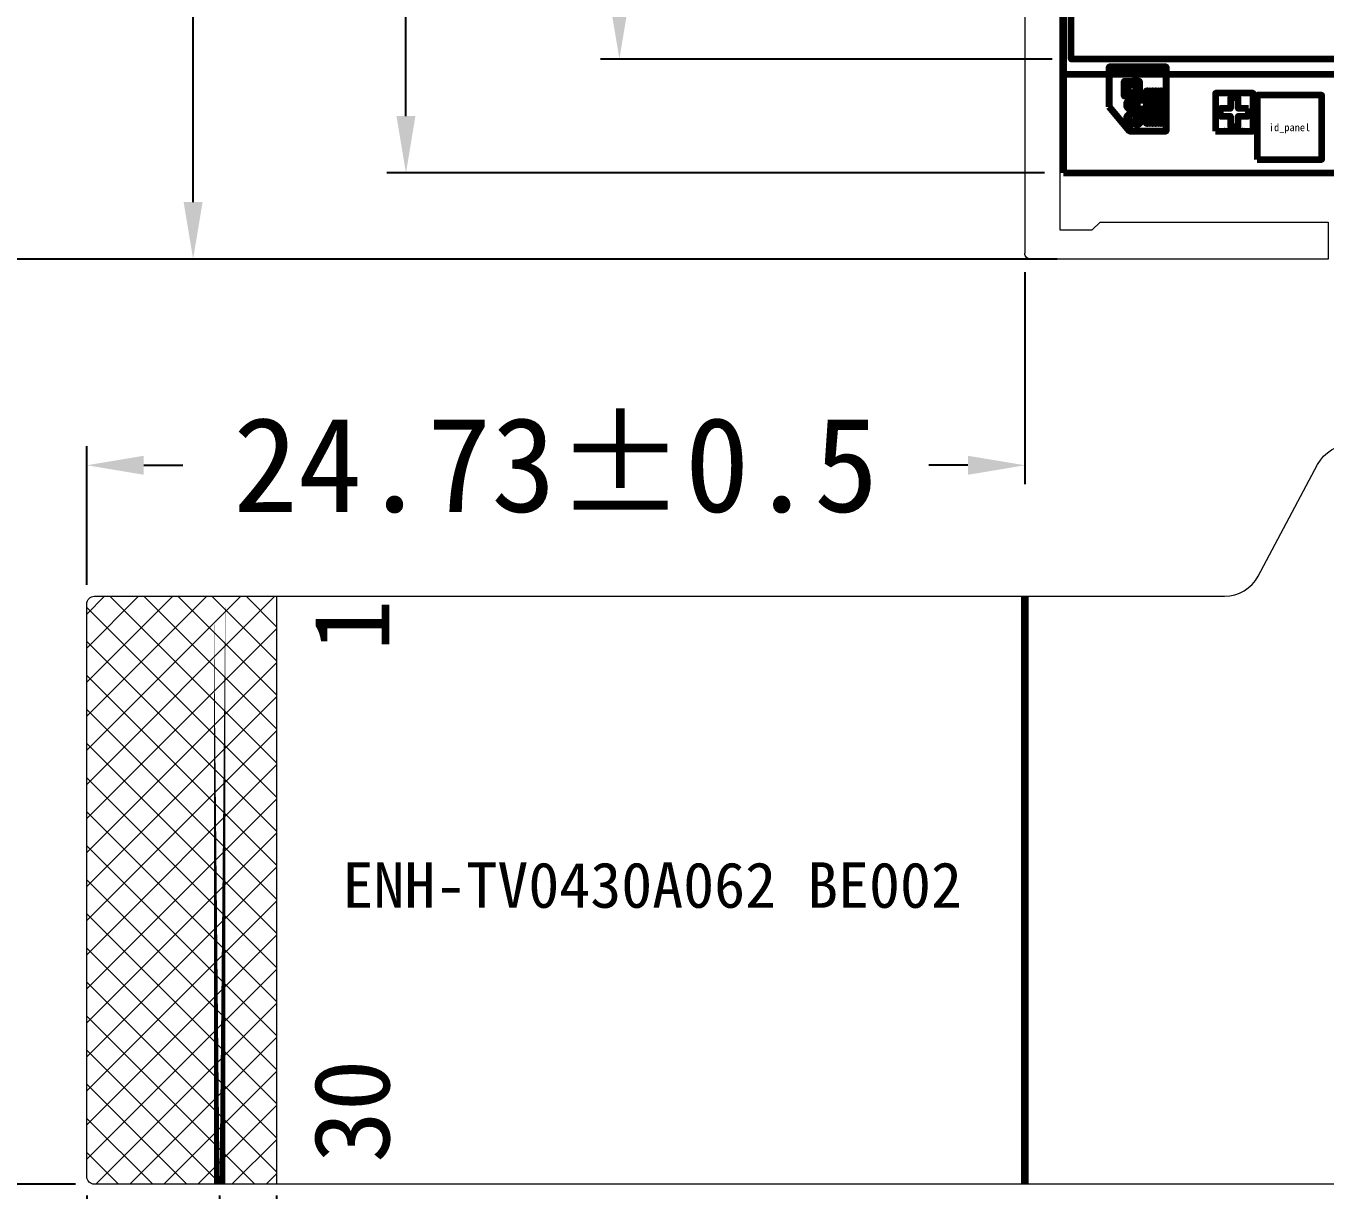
# Model space of a CAD drawing. Header units: inches. Extents: x 384 to 749, y -465 to -75.
# Drawn here: x 427.78 to 462.02, y -379.42 to -348.73 of the extents above; entities that cross this region are included whole.
import ezdxf
from ezdxf.enums import TextEntityAlignment as Align

# ---------------------------------------------------------------- set-up
doc = ezdxf.new("R2010")
doc.units = ezdxf.units.IN
doc.header["$LTSCALE"] = 1.21
doc.header["$MEASUREMENT"] = 0
doc.header["$PDMODE"] = 3
doc.header["$PDSIZE"] = 0.3125
doc.layers.get('0').update_dxf_attribs({"linetype": 'CONTINUOUS'})
doc.layers.get('Defpoints').update_dxf_attribs({"linetype": 'CONTINUOUS'})
for name, color, linetype, lineweight in [('2ITO.drawing', 4, 'CONTINUOUS', 100), ('FPC', 40, 'CONTINUOUS', 20), ('GATE.drawing', 3, 'CONTINUOUS', 100), ('PVX.drawing', 8, 'CONTINUOUS', 100), ('TFT_line.drawing', 3, 'CONTINUOUS', 100)]:
    doc.layers.add(name, color=color, linetype=linetype, lineweight=lineweight)
doc.layers.add('TOPOVERLAY', color=2, linetype='CONTINUOUS')
doc.layers.add('标 注', color=3, linetype='CONTINUOUS')
doc.styles.get("Standard").update_dxf_attribs({"font": 'txt', "width": 0.8})
doc.styles.add('仿宋', font='', dxfattribs={"height": 2.5})
doc.styles.add('宋体', font='')
doc.styles.get('仿宋').set_extended_font_data('FangSong_GB2312')
doc.styles.get('宋体').set_extended_font_data('SimSun')
doc.dimstyles.new('HC-1', dxfattribs={"dimtxt": 2.5, "dimasz": 1.5, "dimexe": 0.5, "dimexo": 0.5, "dimgap": 0.9, "dimtad": 0, "dimzin": 0, "dimdsep": 46, "dimtxsty": '仿宋', "dimcen": 0.5, "dimclrd": 3, "dimclre": 3, "dimclrt": 3, "dimazin": 0, "dimtfac": 1, "dimtmove": 0, "dimatfit": 3, "dimfxl": 1, "dimtolj": 1, "dimtzin": 0, "dimarcsym": 0})

# ---------------------------------------------------------------- blocks, each defined once
blk = doc.blocks.new('*D3')
at = {"color": 0, "lineweight": -2}
for p, q in [((453.759, -252.376), (431.685, -252.376)), ((432.185, -253.876), (432.185, -287.362)), ((432.185, -353.376), (432.185, -319.89)), ((453.986, -354.876), (431.685, -354.876))]:
    blk.add_line(p, q, dxfattribs=at)
at = {"color": 0}
for points in [[(432.435, -253.876), (431.935, -253.876), (432.185, -252.376)], [(431.935, -353.376), (432.435, -353.376), (432.185, -354.876)]]:
    blk.add_solid(points, dxfattribs=at)
at = {"layer": 'Defpoints', "color": 0}
for p in [(432.185, -252.376), (454.259, -252.376), (454.486, -354.876)]:
    blk.add_point(p, dxfattribs=at)
at = {"color": 7, "lineweight": 5, "insert": (432.185, -303.626), "char_height": 2.5, "attachment_point": 5, "rotation": 90, "style": '仿宋'}
blk.add_mtext('\\A1;*LCM 102.50%%P0.15', dxfattribs=at)
blk = doc.blocks.new('*D6')
at = {"color": 0, "lineweight": -2}
for p, q in [((454.629, -254.106), (437.295, -254.106)), ((437.795, -255.606), (437.795, -288.913)), ((437.795, -351.106), (437.795, -317.799)), ((454.629, -352.606), (437.295, -352.606))]:
    blk.add_line(p, q, dxfattribs=at)
at = {"color": 0}
for points in [[(438.045, -255.606), (437.545, -255.606), (437.795, -254.106)], [(437.545, -351.106), (438.045, -351.106), (437.795, -352.606)]]:
    blk.add_solid(points, dxfattribs=at)
at = {"layer": 'Defpoints', "color": 0}
for p in [(455.129, -254.106), (437.795, -352.606), (455.129, -352.606)]:
    blk.add_point(p, dxfattribs=at)
at = {"color": 7, "lineweight": 5, "insert": (437.795, -303.356), "char_height": 2.5, "attachment_point": 5, "rotation": 90, "style": '仿宋'}
blk.add_mtext('\\A1;LCD 98.50%%P0.15', dxfattribs=at)
blk = doc.blocks.new('*D9')
at = {"color": 0, "lineweight": -2}
for p, q in [((454.829, -254.306), (442.921, -254.306)), ((443.421, -255.806), (443.421, -287.499)), ((443.421, -348.106), (443.421, -316.413)), ((454.829, -349.606), (442.921, -349.606))]:
    blk.add_line(p, q, dxfattribs=at)
at = {"color": 0}
for points in [[(443.671, -255.806), (443.171, -255.806), (443.421, -254.306)], [(443.171, -348.106), (443.671, -348.106), (443.421, -349.606)]]:
    blk.add_solid(points, dxfattribs=at)
at = {"layer": 'Defpoints', "color": 0}
for p in [(455.329, -254.306), (443.421, -349.606), (455.329, -349.606)]:
    blk.add_point(p, dxfattribs=at)
at = {"color": 7, "lineweight": 5, "insert": (443.421, -301.956), "char_height": 2.5, "attachment_point": 5, "rotation": 90, "style": '仿宋'}
blk.add_mtext('\\A1;POL 95.30%%P0.15', dxfattribs=at)
blk = doc.blocks.new('*D10')
at = {"color": 0, "lineweight": -2}
for p, q in [((421.005, -353.376), (421.005, -351.876)), ((454.961, -354.876), (420.505, -354.876)), ((421.005, -354.876), (421.005, -355.234)), ((421.005, -379.266), (421.005, -374.906)), ((429.083, -379.266), (420.505, -379.266)), ((421.005, -380.766), (421.005, -382.266))]:
    blk.add_line(p, q, dxfattribs=at)
at = {"color": 0}
for points in [[(420.755, -353.376), (421.255, -353.376), (421.005, -354.876)], [(421.255, -380.766), (420.755, -380.766), (421.005, -379.266)]]:
    blk.add_solid(points, dxfattribs=at)
at = {"layer": 'Defpoints', "color": 0}
for p in [(421.005, -354.876), (455.461, -354.876), (429.583, -379.266)]:
    blk.add_point(p, dxfattribs=at)
at = {"color": 7, "lineweight": 5, "insert": (421.005, -365.07), "char_height": 2.5, "attachment_point": 5, "rotation": 90, "style": '仿宋'}
blk.add_mtext('\\A1;24.39%%P0.5', dxfattribs=at)
blk = doc.blocks.new('*D20')
at = {"color": 0, "lineweight": -2}
for p, q in [((454.109, -355.226), (454.109, -360.813)), ((429.383, -363.466), (429.383, -359.813)), ((430.883, -360.313), (431.91, -360.313)), ((452.609, -360.313), (451.581, -360.313))]:
    blk.add_line(p, q, dxfattribs=at)
at = {"color": 0}
for points in [[(430.883, -360.063), (430.883, -360.563), (429.383, -360.313)], [(452.609, -360.563), (452.609, -360.063), (454.109, -360.313)]]:
    blk.add_solid(points, dxfattribs=at)
at = {"layer": 'Defpoints', "color": 0}
for p in [(454.109, -354.726), (454.109, -360.313), (429.383, -363.966)]:
    blk.add_point(p, dxfattribs=at)
at = {"color": 7, "lineweight": 5, "insert": (441.746, -360.313), "char_height": 2.5, "attachment_point": 5, "style": '仿宋'}
blk.add_mtext('\\A1;24.73%%P0.5', dxfattribs=at)
blk = doc.blocks.new('*D21')
at = {"color": 0, "lineweight": -2}
for p, q in [((429.383, -379.566), (429.383, -381.943)), ((432.883, -379.566), (432.883, -381.943)), ((427.883, -381.443), (426.383, -381.443)), ((429.383, -381.443), (432.883, -381.443)), ((434.383, -381.443), (435.883, -381.443))]:
    blk.add_line(p, q, dxfattribs=at)
at = {"color": 0}
for points in [[(427.883, -381.693), (427.883, -381.193), (429.383, -381.443)], [(434.383, -381.193), (434.383, -381.693), (432.883, -381.443)]]:
    blk.add_solid(points, dxfattribs=at)
at = {"layer": 'Defpoints', "color": 0}
for p in [(429.383, -379.066), (432.883, -379.066), (432.883, -381.443)]:
    blk.add_point(p, dxfattribs=at)
at = {"color": 7, "lineweight": 5, "insert": (440.24, -381.443), "char_height": 2.5, "attachment_point": 5, "style": '仿宋'}
blk.add_mtext('\\A1;3.50', dxfattribs=at)
blk = doc.blocks.new('*D22')
at = {"color": 0, "lineweight": -2}
for p, q in [((429.383, -379.566), (429.383, -385.79)), ((434.383, -379.566), (434.383, -385.79)), ((430.883, -385.29), (432.883, -385.29)), ((434.383, -385.29), (435.883, -385.29))]:
    blk.add_line(p, q, dxfattribs=at)
at = {"color": 0}
for points in [[(430.883, -385.04), (430.883, -385.54), (429.383, -385.29)], [(432.883, -385.54), (432.883, -385.04), (434.383, -385.29)]]:
    blk.add_solid(points, dxfattribs=at)
at = {"layer": 'Defpoints', "color": 0}
for p in [(429.383, -379.066), (434.383, -379.066), (434.383, -385.29)]:
    blk.add_point(p, dxfattribs=at)
at = {"color": 7, "lineweight": 5, "insert": (440.24, -385.29), "char_height": 2.5, "attachment_point": 5, "style": '仿宋'}
blk.add_mtext('\\A1;5.00', dxfattribs=at)
blk = doc.blocks.new('panel_id')
at = {"layer": 'TFT_line.drawing', "color": 3, "linetype": 'Continuous', "lineweight": 100}
blk.add_lwpolyline([(0, 0), (1.7, 0), (1.7, 1.7), (0, 1.7)], close=True, dxfattribs=at)
blk.add_text('id_panel', height=0.2, dxfattribs=at).set_placement((0.85, 0.85), align=Align.MIDDLE_CENTER)
blk = doc.blocks.new('mark_process')
at = {"layer": 'GATE.drawing', "color": 3, "linetype": 'Continuous', "lineweight": 100}
blk.add_lwpolyline([(0.875, 0.6), (0.6, 0.6), (0.6, 0.875), (0.4, 0.875), (0.4, 0.6), (0.125, 0.6), (0.125, 0.4), (0.4, 0.4), (0.4, 0.125), (0.6, 0.125), (0.6, 0.4), (0.875, 0.4)], close=True, dxfattribs=at)
at = {"layer": 'TFT_line.drawing', "color": 3, "linetype": 'Continuous', "lineweight": 100}
blk.add_lwpolyline([(0, 0), (1, 0), (1, 1), (0, 1)], close=True, dxfattribs=at)
blk.add_text('PANEL PROC KEY', height=0.05, dxfattribs=at).set_placement((0.5, 0.06497), align=Align.MIDDLE_CENTER)
blk = doc.blocks.new('pvx_hole_4x4')
at = {"layer": 'PVX.drawing', "color": 8, "linetype": 'Continuous', "lineweight": 100}
blk.add_lwpolyline([(0.0038, 0), (0.004, 0.0002), (0.004, 0.0038), (0.0038, 0.004), (0.0002, 0.004), (0, 0.0038), (0, 0.0002), (0.0002, 0)], close=True, dxfattribs=at)
blk = doc.blocks.new('ag_pad')
at = {"layer": '2ITO.drawing', "color": 4, "linetype": 'Continuous', "lineweight": 100}
blk.add_lwpolyline([(0, 0.64102), (0, 1.7), (1.5, 1.7), (1.5, 0), (0.53419, 0)], close=True, dxfattribs=at)
at = {"layer": 'GATE.drawing', "color": 3, "linetype": 'Continuous', "lineweight": 100}
for points in [[(0, 0.64102), (0.53419, 0), (1.5, 0), (1.5, 1.7), (1.44739, 1.7), (1.44739, 1.685), (1.47739, 1.685), (1.47739, 1.67), (1.44739, 1.67), (1.44739, 1.655), (1.47739, 1.655), (1.47739, 1.64), (1.44739, 1.64), (1.44739, 1.625), (1.47739, 1.625), (1.47739, 1.61), (1.44739, 1.61), (1.44739, 1.595), (1.47739, 1.595), (1.47739, 1.58), (1.44739, 1.58), (1.44739, 1.565), (1.47739, 1.565), (1.47739, 1.55), (1.44739, 1.55), (1.44739, 1.535), (1.47739, 1.535), (1.47739, 1.52), (1.41739, 1.52), (1.41739, 1.535), (1.44739, 1.535), (1.44739, 1.55), (1.41739, 1.55), (1.41739, 1.565), (1.44739, 1.565), (1.44739, 1.58), (1.41739, 1.58), (1.41739, 1.595), (1.44739, 1.595), (1.44739, 1.61), (1.41739, 1.61), (1.41739, 1.625), (1.44739, 1.625), (1.44739, 1.64), (1.41739, 1.64), (1.41739, 1.655), (1.44739, 1.655), (1.44739, 1.67), (1.41739, 1.67), (1.41739, 1.685), (1.44739, 1.685), (1.44739, 1.7), (1.37239, 1.7), (1.37239, 1.685), (1.40239, 1.685), (1.40239, 1.67), (1.37239, 1.67), (1.37239, 1.655), (1.40239, 1.655), (1.40239, 1.64), (1.37239, 1.64), (1.37239, 1.625), (1.40239, 1.625), (1.40239, 1.61), (1.37239, 1.61), (1.37239, 1.595), (1.40239, 1.595), (1.40239, 1.58), (1.37239, 1.58), (1.37239, 1.565), (1.40239, 1.565), (1.40239, 1.55), (1.37239, 1.55), (1.37239, 1.535), (1.40239, 1.535), (1.40239, 1.52), (1.34239, 1.52), (1.34239, 1.535), (1.37239, 1.535), (1.37239, 1.55), (1.34239, 1.55), (1.34239, 1.565), (1.37239, 1.565), (1.37239, 1.58), (1.34239, 1.58), (1.34239, 1.595), (1.37239, 1.595), (1.37239, 1.61), (1.34239, 1.61), (1.34239, 1.625), (1.37239, 1.625), (1.37239, 1.64), (1.34239, 1.64), (1.34239, 1.655), (1.37239, 1.655), (1.37239, 1.67), (1.34239, 1.67), (1.34239, 1.685), (1.37239, 1.685), (1.37239, 1.7), (1.29739, 1.7), (1.29739, 1.685), (1.32739, 1.685), (1.32739, 1.67), (1.29739, 1.67), (1.29739, 1.655), (1.32739, 1.655), (1.32739, 1.64), (1.29739, 1.64), (1.29739, 1.625), (1.32739, 1.625), (1.32739, 1.61), (1.29739, 1.61), (1.29739, 1.595), (1.32739, 1.595), (1.32739, 1.58), (1.29739, 1.58), (1.29739, 1.565), (1.32739, 1.565), (1.32739, 1.55), (1.29739, 1.55), (1.29739, 1.535), (1.32739, 1.535), (1.32739, 1.52), (1.26739, 1.52), (1.26739, 1.535), (1.29739, 1.535), (1.29739, 1.55), (1.26739, 1.55), (1.26739, 1.565), (1.29739, 1.565), (1.29739, 1.58), (1.26739, 1.58), (1.26739, 1.595), (1.29739, 1.595), (1.29739, 1.61), (1.26739, 1.61), (1.26739, 1.625), (1.29739, 1.625), (1.29739, 1.64), (1.26739, 1.64), (1.26739, 1.655), (1.29739, 1.655), (1.29739, 1.67), (1.26739, 1.67), (1.26739, 1.685), (1.29739, 1.685), (1.29739, 1.7), (1.22239, 1.7), (1.22239, 1.685), (1.25239, 1.685), (1.25239, 1.67), (1.22239, 1.67), (1.22239, 1.655), (1.25239, 1.655), (1.25239, 1.64), (1.22239, 1.64), (1.22239, 1.625), (1.25239, 1.625), (1.25239, 1.61), (1.22239, 1.61), (1.22239, 1.595), (1.25239, 1.595), (1.25239, 1.58), (1.22239, 1.58), (1.22239, 1.565), (1.25239, 1.565), (1.25239, 1.55), (1.22239, 1.55), (1.22239, 1.535), (1.25239, 1.535), (1.25239, 1.52), (1.19239, 1.52), (1.19239, 1.535), (1.22239, 1.535), (1.22239, 1.55), (1.19239, 1.55), (1.19239, 1.565), (1.22239, 1.565), (1.22239, 1.58), (1.19239, 1.58), (1.19239, 1.595), (1.22239, 1.595), (1.22239, 1.61), (1.19239, 1.61), (1.19239, 1.625), (1.22239, 1.625), (1.22239, 1.64), (1.19239, 1.64), (1.19239, 1.655), (1.22239, 1.655), (1.22239, 1.67), (1.19239, 1.67), (1.19239, 1.685), (1.22239, 1.685), (1.22239, 1.7), (1.14739, 1.7), (1.14739, 1.685), (1.17739, 1.685), (1.17739, 1.67), (1.14739, 1.67), (1.14739, 1.655), (1.17739, 1.655), (1.17739, 1.64), (1.14739, 1.64), (1.14739, 1.625), (1.17739, 1.625), (1.17739, 1.61), (1.14739, 1.61), (1.14739, 1.595), (1.17739, 1.595), (1.17739, 1.58), (1.14739, 1.58), (1.14739, 1.565), (1.17739, 1.565), (1.17739, 1.55), (1.14739, 1.55), (1.14739, 1.535), (1.17739, 1.535), (1.17739, 1.52), (1.11739, 1.52), (1.11739, 1.535), (1.14739, 1.535), (1.14739, 1.55), (1.11739, 1.55), (1.11739, 1.565), (1.14739, 1.565), (1.14739, 1.58), (1.11739, 1.58), (1.11739, 1.595), (1.14739, 1.595), (1.14739, 1.61), (1.11739, 1.61), (1.11739, 1.625), (1.14739, 1.625), (1.14739, 1.64), (1.11739, 1.64), (1.11739, 1.655), (1.14739, 1.655), (1.14739, 1.67), (1.11739, 1.67), (1.11739, 1.685), (1.14739, 1.685), (1.14739, 1.7), (1.07239, 1.7), (1.07239, 1.685), (1.10239, 1.685), (1.10239, 1.67), (1.07239, 1.67), (1.07239, 1.655), (1.10239, 1.655), (1.10239, 1.64), (1.07239, 1.64), (1.07239, 1.625), (1.10239, 1.625), (1.10239, 1.61), (1.07239, 1.61), (1.07239, 1.595), (1.10239, 1.595), (1.10239, 1.58), (1.07239, 1.58), (1.07239, 1.565), (1.10239, 1.565), (1.10239, 1.55), (1.07239, 1.55), (1.07239, 1.535), (1.10239, 1.535), (1.10239, 1.52), (1.04239, 1.52), (1.04239, 1.535), (1.07239, 1.535), (1.07239, 1.55), (1.04239, 1.55), (1.04239, 1.565), (1.07239, 1.565), (1.07239, 1.58), (1.04239, 1.58), (1.04239, 1.595), (1.07239, 1.595), (1.07239, 1.61), (1.04239, 1.61), (1.04239, 1.625), (1.07239, 1.625), (1.07239, 1.64), (1.04239, 1.64), (1.04239, 1.655), (1.07239, 1.655), (1.07239, 1.67), (1.04239, 1.67), (1.04239, 1.685), (1.07239, 1.685), (1.07239, 1.7), (0.99739, 1.7), (0.99739, 1.685), (1.02739, 1.685), (1.02739, 1.67), (0.99739, 1.67), (0.99739, 1.655), (1.02739, 1.655), (1.02739, 1.64), (0.99739, 1.64), (0.99739, 1.625), (1.02739, 1.625), (1.02739, 1.61), (0.99739, 1.61), (0.99739, 1.595), (1.02739, 1.595), (1.02739, 1.58), (0.99739, 1.58), (0.99739, 1.565), (1.02739, 1.565), (1.02739, 1.55), (0.99739, 1.55), (0.99739, 1.535), (1.02739, 1.535), (1.02739, 1.52), (0.96739, 1.52), (0.96739, 1.535), (0.99739, 1.535), (0.99739, 1.55), (0.96739, 1.55), (0.96739, 1.565), (0.99739, 1.565), (0.99739, 1.58), (0.96739, 1.58), (0.96739, 1.595), (0.99739, 1.595), (0.99739, 1.61), (0.96739, 1.61), (0.96739, 1.625), (0.99739, 1.625), (0.99739, 1.64), (0.96739, 1.64), (0.96739, 1.655), (0.99739, 1.655), (0.99739, 1.67), (0.96739, 1.67), (0.96739, 1.685), (0.99739, 1.685), (0.99739, 1.7), (0.92239, 1.7), (0.92239, 1.685), (0.95239, 1.685), (0.95239, 1.67), (0.92239, 1.67), (0.92239, 1.655), (0.95239, 1.655), (0.95239, 1.64), (0.92239, 1.64), (0.92239, 1.625), (0.95239, 1.625), (0.95239, 1.61), (0.92239, 1.61), (0.92239, 1.595), (0.95239, 1.595), (0.95239, 1.58), (0.92239, 1.58), (0.92239, 1.565), (0.95239, 1.565), (0.95239, 1.55), (0.92239, 1.55), (0.92239, 1.535), (0.95239, 1.535), (0.95239, 1.52), (0.89239, 1.52), (0.89239, 1.535), (0.92239, 1.535), (0.92239, 1.55), (0.89239, 1.55), (0.89239, 1.565), (0.92239, 1.565), (0.92239, 1.58), (0.89239, 1.58), (0.89239, 1.595), (0.92239, 1.595), (0.92239, 1.61), (0.89239, 1.61), (0.89239, 1.625), (0.92239, 1.625), (0.92239, 1.64), (0.89239, 1.64), (0.89239, 1.655), (0.92239, 1.655), (0.92239, 1.67), (0.89239, 1.67), (0.89239, 1.685), (0.92239, 1.685), (0.92239, 1.7), (0.84739, 1.7), (0.84739, 1.685), (0.87739, 1.685), (0.87739, 1.67), (0.84739, 1.67), (0.84739, 1.655), (0.87739, 1.655), (0.87739, 1.64), (0.84739, 1.64), (0.84739, 1.625), (0.87739, 1.625), (0.87739, 1.61), (0.84739, 1.61), (0.84739, 1.595), (0.87739, 1.595), (0.87739, 1.58), (0.84739, 1.58), (0.84739, 1.565), (0.87739, 1.565), (0.87739, 1.55), (0.84739, 1.55), (0.84739, 1.535), (0.87739, 1.535), (0.87739, 1.52), (0.81739, 1.52), (0.81739, 1.535), (0.84739, 1.535), (0.84739, 1.55), (0.81739, 1.55), (0.81739, 1.565), (0.84739, 1.565), (0.84739, 1.58), (0.81739, 1.58), (0.81739, 1.595), (0.84739, 1.595), (0.84739, 1.61), (0.81739, 1.61), (0.81739, 1.625), (0.84739, 1.625), (0.84739, 1.64), (0.81739, 1.64), (0.81739, 1.655), (0.84739, 1.655), (0.84739, 1.67), (0.81739, 1.67), (0.81739, 1.685), (0.84739, 1.685), (0.84739, 1.7), (0.77239, 1.7), (0.77239, 1.685), (0.80239, 1.685), (0.80239, 1.67), (0.77239, 1.67), (0.77239, 1.655), (0.80239, 1.655), (0.80239, 1.64), (0.77239, 1.64), (0.77239, 1.625), (0.80239, 1.625), (0.80239, 1.61), (0.77239, 1.61), (0.77239, 1.595), (0.80239, 1.595), (0.80239, 1.58), (0.77239, 1.58), (0.77239, 1.565), (0.80239, 1.565), (0.80239, 1.55), (0.77239, 1.55), (0.77239, 1.535), (0.80239, 1.535), (0.80239, 1.52), (0.74239, 1.52), (0.74239, 1.535), (0.77239, 1.535), (0.77239, 1.55), (0.74239, 1.55), (0.74239, 1.565), (0.77239, 1.565), (0.77239, 1.58), (0.74239, 1.58), (0.74239, 1.595), (0.77239, 1.595), (0.77239, 1.61), (0.74239, 1.61), (0.74239, 1.625), (0.77239, 1.625), (0.77239, 1.64), (0.74239, 1.64), (0.74239, 1.655), (0.77239, 1.655), (0.77239, 1.67), (0.74239, 1.67), (0.74239, 1.685), (0.77239, 1.685), (0.77239, 1.7), (0.69739, 1.7), (0.69739, 1.685), (0.72739, 1.685), (0.72739, 1.67), (0.69739, 1.67), (0.69739, 1.655), (0.72739, 1.655), (0.72739, 1.64), (0.69739, 1.64), (0.69739, 1.625), (0.72739, 1.625), (0.72739, 1.61), (0.69739, 1.61), (0.69739, 1.595), (0.72739, 1.595), (0.72739, 1.58), (0.69739, 1.58), (0.69739, 1.565), (0.72739, 1.565), (0.72739, 1.55), (0.69739, 1.55), (0.69739, 1.535), (0.72739, 1.535), (0.72739, 1.52), (0.7, 1.52), (0.7, 1.32051), (0.8, 1.32051), (0.8, 0.92051), (0.7221, 0.92051), (0.7221, 0.85773), (0.8769, 0.85773), (0.8769, 0.80773), (0.74356, 0.80773), (0.74356, 0.58551), (0.8769, 0.58551), (0.8769, 0.53551), (0.67892, 0.53551), (0.67892, 0.49818), (0.78649, 0.49818), (0.88245, 0.40222), (0.88245, 0.27191), (0.78648, 0.17595), (0.69912, 0.17595), (0.69912, 0.31484), (0.74912, 0.31484), (0.74912, 0.22595), (0.76579, 0.22595), (0.83245, 0.29262), (0.83245, 0.38151), (0.76579, 0.44818), (0.58801, 0.44818), (0.52135, 0.38151), (0.52135, 0.29262), (0.58801, 0.22595), (0.61024, 0.22595), (0.61024, 0.17595), (0.56731, 0.17595), (0.47135, 0.2719), (0.47135, 0.39818), (0.57135, 0.49818), (0.67892, 0.49818), (0.67892, 0.53551), (0.5673, 0.53551), (0.47135, 0.63146), (0.47135, 0.76177), (0.56731, 0.85773), (0.7221, 0.85773), (0.7221, 0.92051), (0.4, 0.92051), (0.4, 1.32051), (0.7, 1.32051), (0.7, 1.52), (0.66739, 1.52), (0.66739, 1.535), (0.69739, 1.535), (0.69739, 1.55), (0.66739, 1.55), (0.66739, 1.565), (0.69739, 1.565), (0.69739, 1.58), (0.66739, 1.58), (0.66739, 1.595), (0.69739, 1.595), (0.69739, 1.61), (0.66739, 1.61), (0.66739, 1.625), (0.69739, 1.625), (0.69739, 1.64), (0.66739, 1.64), (0.66739, 1.655), (0.69739, 1.655), (0.69739, 1.67), (0.66739, 1.67), (0.66739, 1.685), (0.69739, 1.685), (0.69739, 1.7), (0.62239, 1.7), (0.62239, 1.685), (0.65239, 1.685), (0.65239, 1.67), (0.62239, 1.67), (0.62239, 1.655), (0.65239, 1.655), (0.65239, 1.64), (0.62239, 1.64), (0.62239, 1.625), (0.65239, 1.625), (0.65239, 1.61), (0.62239, 1.61), (0.62239, 1.595), (0.65239, 1.595), (0.65239, 1.58), (0.62239, 1.58), (0.62239, 1.565), (0.65239, 1.565), (0.65239, 1.55), (0.62239, 1.55), (0.62239, 1.535), (0.65239, 1.535), (0.65239, 1.52), (0.59239, 1.52), (0.59239, 1.535), (0.62239, 1.535), (0.62239, 1.55), (0.59239, 1.55), (0.59239, 1.565), (0.62239, 1.565), (0.62239, 1.58), (0.59239, 1.58), (0.59239, 1.595), (0.62239, 1.595), (0.62239, 1.61), (0.59239, 1.61), (0.59239, 1.625), (0.62239, 1.625), (0.62239, 1.64), (0.59239, 1.64), (0.59239, 1.655), (0.62239, 1.655), (0.62239, 1.67), (0.59239, 1.67), (0.59239, 1.685), (0.62239, 1.685), (0.62239, 1.7), (0.54739, 1.7), (0.54739, 1.685), (0.57739, 1.685), (0.57739, 1.67), (0.54739, 1.67), (0.54739, 1.655), (0.57739, 1.655), (0.57739, 1.64), (0.54739, 1.64), (0.54739, 1.625), (0.57739, 1.625), (0.57739, 1.61), (0.54739, 1.61), (0.54739, 1.595), (0.57739, 1.595), (0.57739, 1.58), (0.54739, 1.58), (0.54739, 1.565), (0.57739, 1.565), (0.57739, 1.55), (0.54739, 1.55), (0.54739, 1.535), (0.57739, 1.535), (0.57739, 1.52), (0.51739, 1.52), (0.51739, 1.535), (0.54739, 1.535), (0.54739, 1.55), (0.51739, 1.55), (0.51739, 1.565), (0.54739, 1.565), (0.54739, 1.58), (0.51739, 1.58), (0.51739, 1.595), (0.54739, 1.595), (0.54739, 1.61), (0.51739, 1.61), (0.51739, 1.625), (0.54739, 1.625), (0.54739, 1.64), (0.51739, 1.64), (0.51739, 1.655), (0.54739, 1.655), (0.54739, 1.67), (0.51739, 1.67), (0.51739, 1.685), (0.54739, 1.685), (0.54739, 1.7), (0.47239, 1.7), (0.47239, 1.685), (0.50239, 1.685), (0.50239, 1.67), (0.47239, 1.67), (0.47239, 1.655), (0.50239, 1.655), (0.50239, 1.64), (0.47239, 1.64), (0.47239, 1.625), (0.50239, 1.625), (0.50239, 1.61), (0.47239, 1.61), (0.47239, 1.595), (0.50239, 1.595), (0.50239, 1.58), (0.47239, 1.58), (0.47239, 1.565), (0.50239, 1.565), (0.50239, 1.55), (0.47239, 1.55), (0.47239, 1.535), (0.50239, 1.535), (0.50239, 1.52), (0.44239, 1.52), (0.44239, 1.535), (0.47239, 1.535), (0.47239, 1.55), (0.44239, 1.55), (0.44239, 1.565), (0.47239, 1.565), (0.47239, 1.58), (0.44239, 1.58), (0.44239, 1.595), (0.47239, 1.595), (0.47239, 1.61), (0.44239, 1.61), (0.44239, 1.625), (0.47239, 1.625), (0.47239, 1.64), (0.44239, 1.64), (0.44239, 1.655), (0.47239, 1.655), (0.47239, 1.67), (0.44239, 1.67), (0.44239, 1.685), (0.47239, 1.685), (0.47239, 1.7), (0.39739, 1.7), (0.39739, 1.685), (0.42739, 1.685), (0.42739, 1.67), (0.39739, 1.67), (0.39739, 1.655), (0.42739, 1.655), (0.42739, 1.64), (0.39739, 1.64), (0.39739, 1.625), (0.42739, 1.625), (0.42739, 1.61), (0.39739, 1.61), (0.39739, 1.595), (0.42739, 1.595), (0.42739, 1.58), (0.39739, 1.58), (0.39739, 1.565), (0.42739, 1.565), (0.42739, 1.55), (0.39739, 1.55), (0.39739, 1.535), (0.42739, 1.535), (0.42739, 1.52), (0.36739, 1.52), (0.36739, 1.535), (0.39739, 1.535), (0.39739, 1.55), (0.36739, 1.55), (0.36739, 1.565), (0.39739, 1.565), (0.39739, 1.58), (0.36739, 1.58), (0.36739, 1.595), (0.39739, 1.595), (0.39739, 1.61), (0.36739, 1.61), (0.36739, 1.625), (0.39739, 1.625), (0.39739, 1.64), (0.36739, 1.64), (0.36739, 1.655), (0.39739, 1.655), (0.39739, 1.67), (0.36739, 1.67), (0.36739, 1.685), (0.39739, 1.685), (0.39739, 1.7), (0.32239, 1.7), (0.32239, 1.685), (0.35239, 1.685), (0.35239, 1.67), (0.32239, 1.67), (0.32239, 1.655), (0.35239, 1.655), (0.35239, 1.64), (0.32239, 1.64), (0.32239, 1.625), (0.35239, 1.625), (0.35239, 1.61), (0.32239, 1.61), (0.32239, 1.595), (0.35239, 1.595), (0.35239, 1.58), (0.32239, 1.58), (0.32239, 1.565), (0.35239, 1.565), (0.35239, 1.55), (0.32239, 1.55), (0.32239, 1.535), (0.35239, 1.535), (0.35239, 1.52), (0.29239, 1.52), (0.29239, 1.535), (0.32239, 1.535), (0.32239, 1.55), (0.29239, 1.55), (0.29239, 1.565), (0.32239, 1.565), (0.32239, 1.58), (0.29239, 1.58), (0.29239, 1.595), (0.32239, 1.595), (0.32239, 1.61), (0.29239, 1.61), (0.29239, 1.625), (0.32239, 1.625), (0.32239, 1.64), (0.29239, 1.64), (0.29239, 1.655), (0.32239, 1.655), (0.32239, 1.67), (0.29239, 1.67), (0.29239, 1.685), (0.32239, 1.685), (0.32239, 1.7), (0.24739, 1.7), (0.24739, 1.685), (0.27739, 1.685), (0.27739, 1.67), (0.24739, 1.67), (0.24739, 1.655), (0.27739, 1.655), (0.27739, 1.64), (0.24739, 1.64), (0.24739, 1.625), (0.27739, 1.625), (0.27739, 1.61), (0.24739, 1.61), (0.24739, 1.595), (0.27739, 1.595), (0.27739, 1.58), (0.24739, 1.58), (0.24739, 1.565), (0.27739, 1.565), (0.27739, 1.55), (0.24739, 1.55), (0.24739, 1.535), (0.27739, 1.535), (0.27739, 1.52), (0.21739, 1.52), (0.21739, 1.535), (0.24739, 1.535), (0.24739, 1.55), (0.21739, 1.55), (0.21739, 1.565), (0.24739, 1.565), (0.24739, 1.58), (0.21739, 1.58), (0.21739, 1.595), (0.24739, 1.595), (0.24739, 1.61), (0.21739, 1.61), (0.21739, 1.625), (0.24739, 1.625), (0.24739, 1.64), (0.21739, 1.64), (0.21739, 1.655), (0.24739, 1.655), (0.24739, 1.67), (0.21739, 1.67), (0.21739, 1.685), (0.24739, 1.685), (0.24739, 1.7), (0.17239, 1.7), (0.17239, 1.685), (0.20239, 1.685), (0.20239, 1.67), (0.17239, 1.67), (0.17239, 1.655), (0.20239, 1.655), (0.20239, 1.64), (0.17239, 1.64), (0.17239, 1.625), (0.20239, 1.625), (0.20239, 1.61), (0.17239, 1.61), (0.17239, 1.595), (0.20239, 1.595), (0.20239, 1.58), (0.17239, 1.58), (0.17239, 1.565), (0.20239, 1.565), (0.20239, 1.55), (0.17239, 1.55), (0.17239, 1.535), (0.20239, 1.535), (0.20239, 1.52), (0.14239, 1.52), (0.14239, 1.535), (0.17239, 1.535), (0.17239, 1.55), (0.14239, 1.55), (0.14239, 1.565), (0.17239, 1.565), (0.17239, 1.58), (0.14239, 1.58), (0.14239, 1.595), (0.17239, 1.595), (0.17239, 1.61), (0.14239, 1.61), (0.14239, 1.625), (0.17239, 1.625), (0.17239, 1.64), (0.14239, 1.64), (0.14239, 1.655), (0.17239, 1.655), (0.17239, 1.67), (0.14239, 1.67), (0.14239, 1.685), (0.17239, 1.685), (0.17239, 1.7), (0.09739, 1.7), (0.09739, 1.685), (0.12739, 1.685), (0.12739, 1.67), (0.09739, 1.67), (0.09739, 1.655), (0.12739, 1.655), (0.12739, 1.64), (0.09739, 1.64), (0.09739, 1.625), (0.12739, 1.625), (0.12739, 1.61), (0.09739, 1.61), (0.09739, 1.595), (0.12739, 1.595), (0.12739, 1.58), (0.09739, 1.58), (0.09739, 1.565), (0.12739, 1.565), (0.12739, 1.55), (0.09739, 1.55), (0.09739, 1.535), (0.12739, 1.535), (0.12739, 1.52), (0.06739, 1.52), (0.06739, 1.535), (0.09739, 1.535), (0.09739, 1.55), (0.06739, 1.55), (0.06739, 1.565), (0.09739, 1.565), (0.09739, 1.58), (0.06739, 1.58), (0.06739, 1.595), (0.09739, 1.595), (0.09739, 1.61), (0.06739, 1.61), (0.06739, 1.625), (0.09739, 1.625), (0.09739, 1.64), (0.06739, 1.64), (0.06739, 1.655), (0.09739, 1.655), (0.09739, 1.67), (0.06739, 1.67), (0.06739, 1.685), (0.09739, 1.685), (0.09739, 1.7), (0.03369, 1.7), (0.03369, 1.685), (0.05239, 1.685), (0.05239, 1.67), (0.03369, 1.67), (0.03369, 1.655), (0.05239, 1.655), (0.05239, 1.64), (0.03369, 1.64), (0.03369, 1.625), (0.05239, 1.625), (0.05239, 1.61), (0.03369, 1.61), (0.03369, 1.595), (0.05239, 1.595), (0.05239, 1.58), (0.03369, 1.58), (0.03369, 1.565), (0.05239, 1.565), (0.05239, 1.55), (0.03369, 1.55), (0.03369, 1.535), (0.05239, 1.535), (0.05239, 1.52), (0.015, 1.52), (0.015, 1.535), (0.03369, 1.535), (0.03369, 1.55), (0.015, 1.55), (0.015, 1.565), (0.03369, 1.565), (0.03369, 1.58), (0.015, 1.58), (0.015, 1.595), (0.03369, 1.595), (0.03369, 1.61), (0.015, 1.61), (0.015, 1.625), (0.03369, 1.625), (0.03369, 1.64), (0.015, 1.64), (0.015, 1.655), (0.03369, 1.655), (0.03369, 1.67), (0.015, 1.67), (0.015, 1.685), (0.03369, 1.685), (0.03369, 1.7), (0, 1.7)], [(0.5, 1.02051), (0.7, 1.02051), (0.7, 1.22051), (0.5, 1.22051)], [(0.58801, 0.80773), (0.52135, 0.74106), (0.52135, 0.65217), (0.58801, 0.58551), (0.69356, 0.58551), (0.69356, 0.80773)]]:
    blk.add_lwpolyline(points, close=True, dxfattribs=at)
at = {"color": 1, "linetype": 'Continuous', "lineweight": 100, "row_count": 44, "column_count": 25, "row_spacing": 0.02, "column_spacing": 0.02}
blk.add_blockref('pvx_hole_4x4', (0.97547, 0.2), dxfattribs=at)
blk = doc.blocks.new('zw$7216')
at = {"layer": '2ITO.drawing', "linetype": 'Continuous', "lineweight": 100}
for points in [[(-28.98, -48.2), (28.98, -48.2), (28.98, 47.7), (-28.98, 47.7)], [(-28.98, -50.8), (28.98, -50.8), (28.98, 47.7), (-28.98, 47.7)]]:
    blk.add_lwpolyline(points, close=True, dxfattribs=at)
at = {"layer": '2ITO.drawing', "color": 6}
blk.add_lwpolyline([(-28.78, 47.5), (28.78, 47.5), (28.78, -47.8), (-28.78, -47.8)], close=True, dxfattribs=at)
at = {"layer": '2ITO.drawing', "linetype": 'Continuous', "lineweight": 100}
for name, p in [('ag_pad', (-27.78, -49.7)), ('mark_process', (-24.98, -49.7)), ('panel_id', (-23.875, -50.45))]:
    blk.add_blockref(name, p, dxfattribs=at)

msp = doc.modelspace()

# ---------------------------------------------------------------- hatches: boundary and pattern name
at = {"layer": 'FPC', "lineweight": 5}
h = msp.add_hatch(dxfattribs=at)
h.set_pattern_fill('ANSI37', color=1, scale=0.2, style=0)
h.set_pattern_definition([(45, (-16633.91456, 8939.3986), (-0.449012806, 0.449012806), []), (135, (-16633.91456, 8939.3986), (-0.449012806, -0.449012806), [])])
h.paths.add_polyline_path([(434.383, -363.766), (429.583, -363.766, 0.414214), (429.383, -363.966), (429.383, -379.066, 0.414214), (429.583, -379.266), (434.383, -379.266)])

# ---------------------------------------------------------------- linework, layer by layer
at = {"layer": 'FPC', "color": 0, "lineweight": 5}
for p, q in [((454.109, -252.526), (454.109, -354.726)), ((455.029, -257.765), (455.029, -354.106))]:
    msp.add_line(p, q, dxfattribs=at)
at = {"layer": 'FPC', "color": 1, "lineweight": 5}
msp.add_line((434.383, -363.766), (434.383, -379.266), dxfattribs=at)
at = {"layer": 'FPC', "color": 0, "lineweight": 5}
msp.add_lwpolyline([(455.029, -354.106), (455.883, -354.106), (456.092, -353.906), (462.106, -353.906), (462.106, -354.876), (454.259, -354.876, -0.414214), (454.109, -354.726)], format="xyb", dxfattribs=at)
msp.add_lwpolyline([(432.883, -363.766, 0.3, 0.3, 0), (432.883, -379.266, 0, 0, 0)], format="xyseb", close=True, dxfattribs=at)
at = {"layer": 'FPC', "color": 0, "lineweight": 5, "const_width": 0.2}
msp.add_lwpolyline([(454.109, -363.766), (454.109, -379.266)], dxfattribs=at)
at = {"layer": '标 注', "color": 30, "lineweight": 5}
msp.add_lwpolyline([(497.545, -379.266), (429.583, -379.266, -0.414214), (429.383, -379.066), (429.383, -363.966, -0.414214), (429.583, -363.766), (459.374, -363.766, 0.277102), (460.256, -363.236), (461.824, -360.294, -0.277102), (462.706, -359.764), (469.645, -359.764, 0.414214), (470.145, -359.264), (470.145, -352.006), (498.045, -352.006), (498.045, -378.766, -0.414214)], format="xyb", close=True, dxfattribs=at)

# ---------------------------------------------------------------- block references
at = {"layer": '标 注', "color": 5}
msp.add_blockref('zw$7216', (484.109, -301.806), dxfattribs=at)

# ---------------------------------------------------------------- texts
at = {"color": 2, "lineweight": 5, "insert": (414.373, -370.778), "char_height": 1.2, "width": 51.77061, "attachment_point": 1, "rotation": 0, "style": '宋体'}
msp.add_mtext('\\pxi18.125001;{\\C1;ENH-TV0430A062 \\fSimSun|b0|i0|c134|p2;BE002}', dxfattribs=at)
at = {"layer": 'TOPOVERLAY', "color": 7, "lineweight": 5, "style": '宋体'}
for s, p in [('1', (437.36, -365.214, -210.513)), ('30', (437.36, -378.699, -210.513))]:
    msp.add_text(s, height=2, rotation=90, dxfattribs=at).set_placement(p)

# ---------------------------------------------------------------- dimensions: what is measured, and where the dimension line sits
at = {"color": 3, "lineweight": 5}
for base, p1, p2, text, picture, middle in [((432.185, -252.376), (454.486, -354.876), (454.259, -252.376), '*LCM <>%%P0.15', '*D3', (432.185, -303.626)), ((421.005, -354.876), (429.583, -379.266), (455.461, -354.876), '<>%%P0.5', '*D10', (421.005, -365.07))]:
    dim = msp.add_linear_dim(base=base, p1=p1, p2=p2, angle=90, text=text, dimstyle='HC-1', override={"dimclrd": 0, "dimclre": 0, "dimclrt": 7, "dimfxl": 0.5, "dimarcsym": 2}, dxfattribs=at)
    dim.commit()
    dim.dimension.update_dxf_attribs({"geometry": picture, "text_midpoint": middle, "dimtype": 128})
for base, p1, p2, text, picture, middle in [((437.795, -352.606), (455.129, -254.106), (455.129, -352.606), 'LCD <>%%P0.15', '*D6', (437.795, -303.356)), ((443.421, -349.606), (455.329, -254.306), (455.329, -349.606), 'POL <>%%P0.15', '*D9', (443.421, -301.956))]:
    dim = msp.add_linear_dim(base=base, p1=p1, p2=p2, angle=90, text=text, dimstyle='HC-1', override={"dimclrd": 0, "dimclre": 0, "dimclrt": 7, "dimfxl": 0.5, "dimarcsym": 2}, dxfattribs=at)
    dim.commit()
    dim.dimension.update_dxf_attribs({"geometry": picture, "text_midpoint": middle})
dim = msp.add_linear_dim(base=(454.109, -360.313), p1=(429.383, -363.966), p2=(454.109, -354.726), text='<>%%P0.5', dimstyle='HC-1', override={"dimtxsty": '仿宋', "dimclrd": 0, "dimclre": 0, "dimclrt": 7, "dimfxl": 0.5, "dimarcsym": 2}, dxfattribs=at)
dim.commit()
dim.dimension.update_dxf_attribs({"geometry": '*D20', "text_midpoint": (441.746, -360.313)})
dim = msp.add_linear_dim(base=(432.883, -381.443), p1=(429.383, -379.066), p2=(432.883, -379.066), dimstyle='HC-1', override={"dimclrd": 0, "dimclre": 0, "dimclrt": 7, "dimfxl": 0.5, "dimarcsym": 2}, dxfattribs=at)
dim.commit()
dim.dimension.update_dxf_attribs({"geometry": '*D21', "text_midpoint": (440.24, -381.443)})
dim = msp.add_linear_dim(base=(434.383, -385.29), p1=(429.383, -379.066), p2=(434.383, -379.066), dimstyle='HC-1', override={"dimclrd": 0, "dimclre": 0, "dimclrt": 7, "dimfxl": 0.5, "dimarcsym": 2}, dxfattribs=at)
dim.commit()
dim.dimension.update_dxf_attribs({"geometry": '*D22', "text_midpoint": (440.24, -385.29), "dimtype": 128})

doc.saveas('drawing.dxf')
